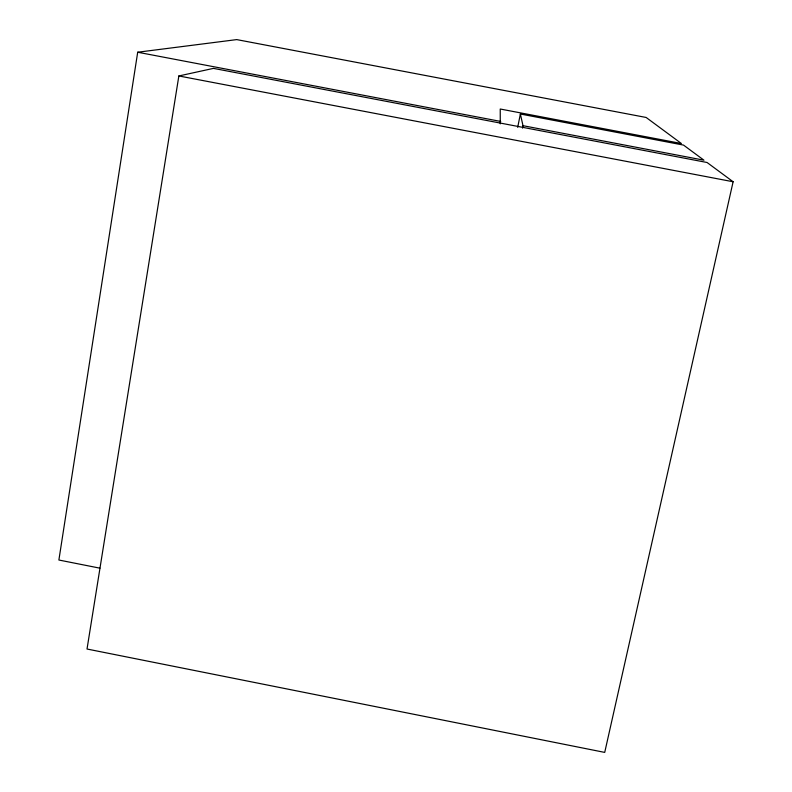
<?xml version="1.0" encoding="UTF-8"?>
<svg xmlns="http://www.w3.org/2000/svg" width="792" height="792" viewBox="0 0 792 792"><rect width="100%" height="100%" fill="white"/><g stroke="black" fill="none" stroke-linecap="round" stroke-linejoin="round"><path stroke-width="1.19" d="M500.267 123.869L500.237 109.019L681.397 143.52L646.143 117.464L236.729 39.6L137.699 52.232L58.885 560.023L99.921 568.171M178.853 75.963L87.021 649.024L604.722 752.4L733.115 181.754L707.068 162.499L213.464 68.379L178.853 75.963L733.115 181.754M517.701 127.354L520.364 114.008L683.516 145.085L703.939 160.182L523.007 125.69L520.364 114.008M522.522 128.116L523.007 125.69M137.699 52.232L500.742 121.443"/></g></svg>
